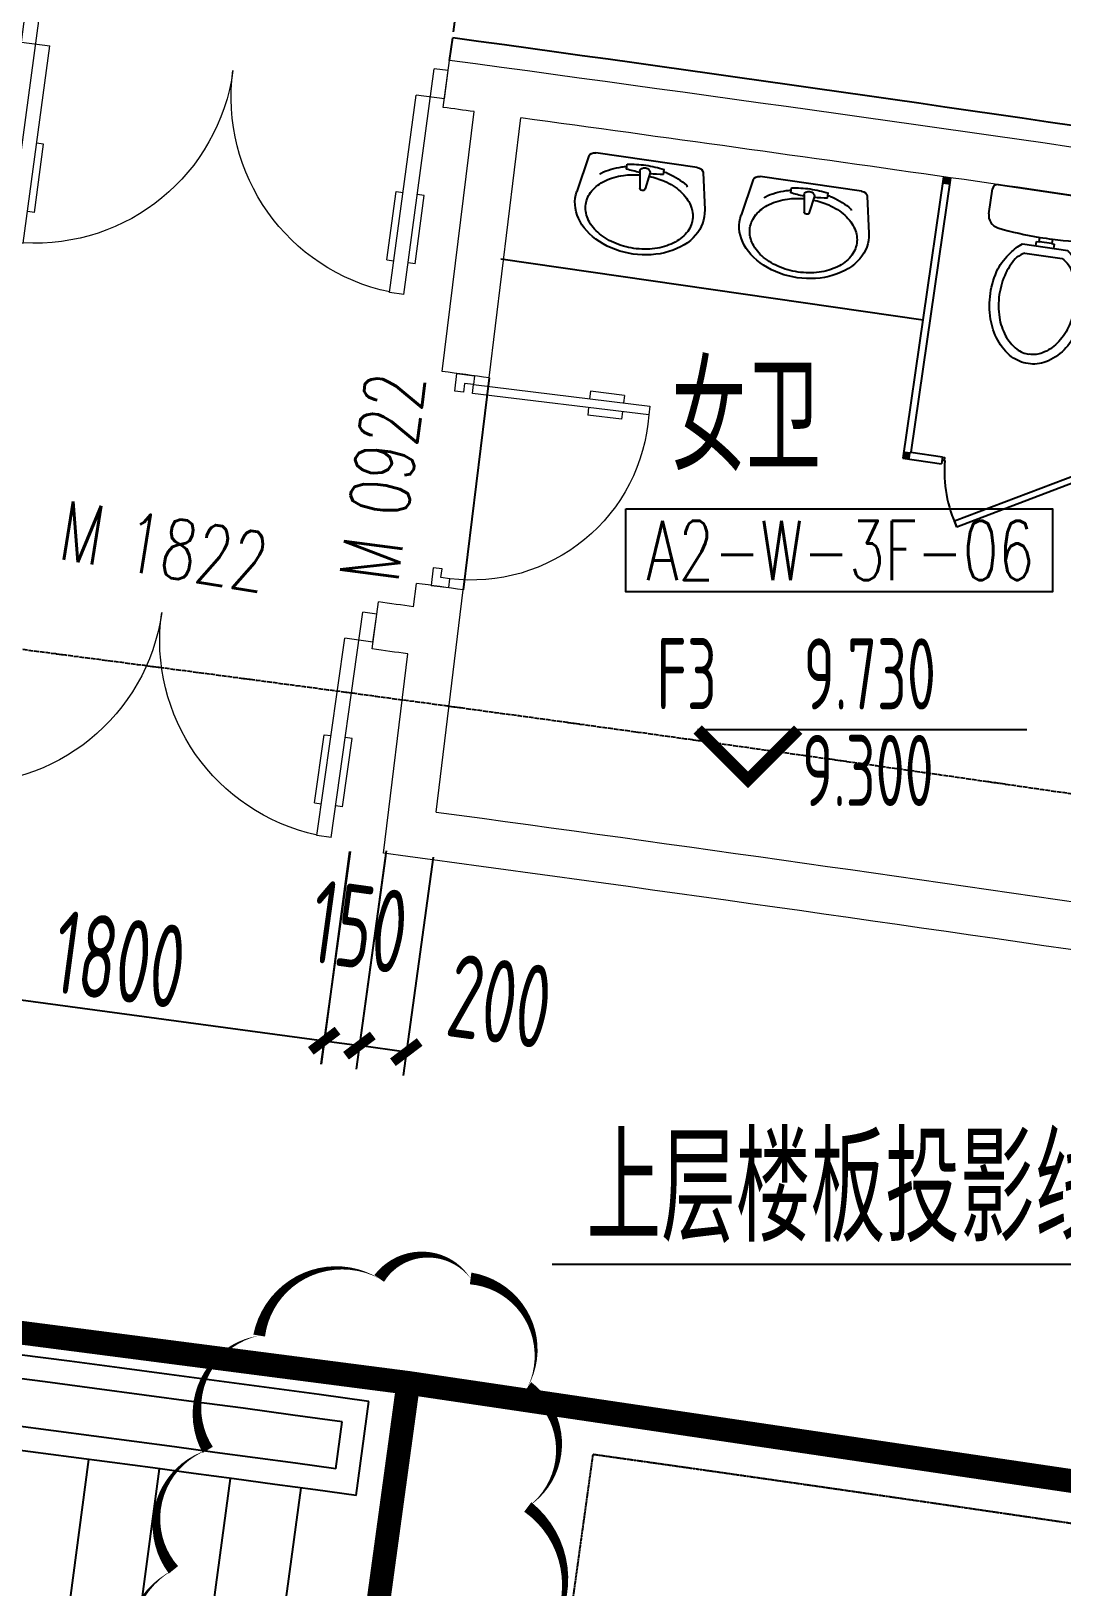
# Model space of a CAD drawing. Header units: millimetres. Extents: x 11515858 to 24947533, y -12764720 to -6305528.
# Drawn here: x 11817534 to 11821883, y -6399840 to -6393279 of the extents above; entities that cross this region are included whole.
import ezdxf
from ezdxf.enums import TextEntityAlignment as Align

# ---------------------------------------------------------------- set-up
doc = ezdxf.new("R2010")
doc.units = ezdxf.units.MM
doc.header["$LTSCALE"] = 10
for name, pattern in [('A2-RG-AXIS$0$CENTER', [2, 1.25, -0.25, 0.25, -0.25]), ('A2-RG-AXIS$0$DOTE', [2.42, 2, -0.2, 0.02, -0.2]), ('A2-RI-F3$0$DASHDOT2', [0.5, 0.25, -0.125, 0, -0.125]), ('A2-RI-F3$0$DASHED2', [0.375, 0.25, -0.125]), ('A2-RI-F3$0$HIDDEN', [0.375, 0.25, -0.125]), ('A2-RI-F3$0$HIDDEN2', [0.1875, 0.125, -0.0625]), ('A2-RV-F3$0$HIDDEN2', [0.1875, 0.125, -0.0625])]:
    doc.linetypes.add(name, pattern=pattern)
for name, color, linetype in [('A2-RB-F3$0$$34$A-DIMS-100', 1, 'Continuous'), ('A2-RD-F3$0$A-1-1-X-toilel$0$A-FIXT', 55, 'Continuous'), ('A2-RG-AXIS$0$A-GRID', 1, 'A2-RG-AXIS$0$CENTER'), ('A2-RI-F3$0$$1$A-SYMB-NUMB-T', 4, 'Continuous'), ('A2-RI-F3$0$$2$A-SYMB', 4, 'Continuous'), ('A2-RI-F3$0$A-DOOR-ROLL', 2, 'A2-RI-F3$0$DASHED2'), ('A2-RI-F3$0$A-ROOF-EDGE', 2, 'Continuous'), ('A2-RI-F3$0$A-STRS-HRAL', 80, 'Continuous'), ('A2-RI-F3$0$A-SYMB', 4, 'Continuous'), ('A2-RI-F3$0$A-SYMB-AREA', 4, 'Continuous'), ('A2-RI-F3$0$A-SYMB-DOOR', 4, 'Continuous'), ('A2-RI-F3$0$A-SYMB-NAME', 4, 'Continuous'), ('A2-RI-F3$0$an-door', 2, 'Continuous'), ('A2-RI-F3$0$an-flor-abov', 2, 'A2-RI-F3$0$HIDDEN2'), ('A2-RI-F3$0$WINDOW_TEXT', 7, 'Continuous'), ('A2-RI-F3$0$防火卷帘门', 20, 'Continuous'), ('A2-RV-F3$0$A-STRS-HRAL', 80, 'Continuous'), ('A2-RV-F3$0$an-flor-abov', 2, 'A2-RV-F3$0$HIDDEN2')]:
    doc.layers.add(name, color=color, linetype=linetype)
for name, color, linetype, lineweight in [('A2-RI-F3$0$$1$A-WALL', 7, 'Continuous', 5), ('A2-RI-F3$0$A-DOOR', 32, 'Continuous', 5), ('A2-RI-F3$0$A-WALL', 7, 'Continuous', 5)]:
    doc.layers.add(name, color=color, linetype=linetype, lineweight=lineweight)
doc.styles.add('A2-RB-F3$0$$0$XD2008', font='hzs.shx', dxfattribs={"width": 0.7, "bigfont": 'hztxt.shx'})
doc.styles.add('A2-RI-F3$0$$0$XD2008', font='hzs.shx', dxfattribs={"width": 0.7, "bigfont": 'hztxt.shx'})
doc.styles.add('A2-RI-F3$0$$1$ECADI-TXT', font='simplex.shx', dxfattribs={"bigfont": 'hztxt.shx'})
doc.styles.add('A2-RI-F3$0$ECADI', font='hzs.shx', dxfattribs={"width": 0.7, "bigfont": 'hztxt.shx'})
doc.styles.add('A2-RI-F3$0$ECADI-TXT', font='simplex.shx', dxfattribs={"bigfont": 'hztxt.shx'})
doc.styles.add('A2-RI-F3$0$SIMPLEX', font='simplex.shx', dxfattribs={"width": 0.7})
doc.dimstyles.new('A2-RB-F3$0$$0$XD100$0', dxfattribs={"dimscale": 100, "dimtxt": 3.5, "dimasz": 1, "dimexe": 1, "dimexo": 2, "dimgap": 0.5, "dimtad": 1, "dimdec": 0, "dimdsep": 46, "dimtxsty": 'A2-RB-F3$0$$0$XD2008', "dimblk1": 'A2-RB-F3$0$$20$_ArchTick', "dimblk2": 'A2-RB-F3$0$$20$_ArchTick', "dimsah": 1, "dimcen": 2.5, "dimclrt": 4, "dimaunit": 1, "dimadec": 0, "dimazin": 0, "dimtfac": 1, "dimtdec": 0, "dimtix": 1, "dimtmove": 2, "dimatfit": 3, "dimfxl": 0, "dimtolj": 1, "dimtzin": 0, "dimarcsym": 0})

# ---------------------------------------------------------------- blocks, each defined once
blk = doc.blocks.new('A2-RG-AXIS')
at = {"layer": 'A2-RG-AXIS$0$A-GRID', "linetype": 'A2-RG-AXIS$0$DOTE'}
for radius in [308700, 304100, 300800]:
    blk.add_arc((11778730.7, -6694178.7), radius, 75.589285, 95.407644, dxfattribs=at)
blk = doc.blocks.new('A2-RV-F3')
at = {"layer": 'A2-RV-F3$0$A-STRS-HRAL'}
for radius, start, end in [(297553.8, 82.257115, 84.372775), (297453.8, 82.237853, 84.372781)]:
    blk.add_arc((11778730.6, -6694182.5), radius, start, end, dxfattribs=at)
at = {"layer": 'A2-RV-F3$0$an-flor-abov', "linetype": 'Continuous'}
for points in [[(11817540.5, -6401087), (11817777.4, -6399302.7)], [(11817837.4, -6401126.5), (11818076.1, -6399342.4)], [(11818134.3, -6401166.3), (11818374.8, -6399382.4)], [(11818431.2, -6401206.4), (11818673.5, -6399422.7)]]:
    blk.add_lwpolyline(points, dxfattribs=at)
blk = doc.blocks.new('A2-RB-F3$0$$20$_ArchTick')
at = {"color": 0, "linetype": 'ByBlock', "const_width": 0.4}
blk.add_lwpolyline([(-0.5, -0.5), (0.5, 0.5)], dxfattribs=at)
blk = doc.blocks.new('*D1064')
at = {"layer": 'A2-RB-F3$0$$34$A-DIMS-100', "color": 0, "lineweight": -2, "transparency": 16777216}
for p, q in [((11817093.3, -6396498.3), (11816972.7, -6397396.2)), ((11818877.6, -6396737.9), (11818757, -6397635.7)), ((11816986, -6397297.1), (11818770.3, -6397536.6))]:
    blk.add_line(p, q, dxfattribs=at)
at = {"layer": 'Defpoints', "color": 0, "transparency": 16777216}
for p in [(11817119.9, -6396300.1), (11818904.2, -6396539.7), (11818770.3, -6397536.6)]:
    blk.add_point(p, dxfattribs=at)
at = {"layer": 'A2-RB-F3$0$$34$A-DIMS-100', "color": 0, "lineweight": -2, "transparency": 16777216, "xscale": 100, "yscale": 100, "zscale": 100}
for p, rotation in [((11816986, -6397297.1), 172.3526814590533), ((11818770.3, -6397536.6), 352.3526814590534)]:
    blk.add_blockref('A2-RB-F3$0$$20$_ArchTick', p, dxfattribs=dict(at, rotation=rotation))
at = {"layer": 'A2-RB-F3$0$$34$A-DIMS-100', "color": 4, "transparency": 16777216, "insert": (11817908.1, -6397193.8), "char_height": 350, "attachment_point": 5, "rotation": 352.35268, "style": 'A2-RB-F3$0$$0$XD2008'}
blk.add_mtext('\\A1;1800', dxfattribs=at)
blk = doc.blocks.new('*D1068')
at = {"layer": 'A2-RB-F3$0$$34$A-DIMS-100', "color": 0, "lineweight": -2, "transparency": 16777216}
for p, q in [((11818880.4, -6396738.4), (11818756.7, -6397635.8)), ((11819029.3, -6396758.9), (11818905.5, -6397656.3)), ((11818770.3, -6397536.7), (11818919.2, -6397557.3))]:
    blk.add_line(p, q, dxfattribs=at)
at = {"layer": 'Defpoints', "color": 0, "transparency": 16777216}
for p in [(11818907.7, -6396540.2), (11819056.6, -6396560.8), (11818919.2, -6397557.3)]:
    blk.add_point(p, dxfattribs=at)
at = {"layer": 'A2-RB-F3$0$$34$A-DIMS-100', "color": 0, "lineweight": -2, "transparency": 16777216, "xscale": 100, "yscale": 100, "zscale": 100}
for p, rotation in [((11818770.3, -6397536.7), 172.1482252732239), ((11818919.2, -6397557.3), 352.1482252732239)]:
    blk.add_blockref('A2-RB-F3$0$$20$_ArchTick', p, dxfattribs=dict(at, rotation=rotation))
at = {"layer": 'A2-RB-F3$0$$34$A-DIMS-100', "color": 4, "transparency": 16777216, "insert": (11818919, -6397056.2), "char_height": 350, "attachment_point": 5, "rotation": 352.14823, "style": 'A2-RB-F3$0$$0$XD2008'}
blk.add_mtext('\\A1;150', dxfattribs=at)
blk = doc.blocks.new('*D1069')
at = {"layer": 'A2-RB-F3$0$$34$A-DIMS-100', "color": 0, "lineweight": -2, "transparency": 16777216}
for p, q in [((11819032.5, -6396735.1), (11818904.8, -6397656.2)), ((11819230.6, -6396762.5), (11819102.9, -6397683.7)), ((11819116.7, -6397584.6), (11818918.5, -6397557.2))]:
    blk.add_line(p, q, dxfattribs=at)
at = {"layer": 'Defpoints', "color": 0, "transparency": 16777216}
for p in [(11819059.9, -6396536.9), (11819258, -6396564.4), (11818918.5, -6397557.2)]:
    blk.add_point(p, dxfattribs=at)
at = {"layer": 'A2-RB-F3$0$$34$A-DIMS-100', "color": 0, "lineweight": -2, "transparency": 16777216, "xscale": 100, "yscale": 100, "zscale": 100}
for p, rotation in [((11818918.5, -6397557.2), 172.1111857606612), ((11819116.7, -6397584.6), 352.1111857606612)]:
    blk.add_blockref('A2-RB-F3$0$$20$_ArchTick', p, dxfattribs=dict(at, rotation=rotation))
at = {"layer": 'A2-RB-F3$0$$34$A-DIMS-100', "color": 4, "transparency": 16777216, "insert": (11819511.3, -6397370.4), "char_height": 350, "attachment_point": 5, "rotation": 352.11119, "style": 'A2-RB-F3$0$$0$XD2008'}
blk.add_mtext('\\A1;200', dxfattribs=at)
blk = doc.blocks.new('*D1075')
at = {"layer": 'A2-RB-F3$0$$34$A-DIMS-100', "color": 0, "lineweight": -2, "transparency": 16777216}
for p, q in [((11817531.5, -6393042.4), (11817634.1, -6392278)), ((11817620.8, -6392377.1), (11819404.8, -6392616.6)), ((11819315.5, -6393281.9), (11819418.1, -6392517.5))]:
    blk.add_line(p, q, dxfattribs=at)
at = {"layer": 'Defpoints', "color": 0, "transparency": 16777216}
for p in [(11819404.8, -6392616.6), (11817504.9, -6393240.6), (11819288.9, -6393480.1)]:
    blk.add_point(p, dxfattribs=at)
at = {"layer": 'A2-RB-F3$0$$34$A-DIMS-100', "color": 0, "lineweight": -2, "transparency": 16777216, "xscale": 100, "yscale": 100, "zscale": 100}
for p, rotation in [((11817620.8, -6392377.1), 172.353040522138), ((11819404.8, -6392616.6), 352.353040522138)]:
    blk.add_blockref('A2-RB-F3$0$$20$_ArchTick', p, dxfattribs=dict(at, rotation=rotation))
at = {"layer": 'A2-RB-F3$0$$34$A-DIMS-100', "color": 4, "transparency": 16777216, "insert": (11818542.8, -6392273.9), "char_height": 350, "attachment_point": 5, "rotation": 352.35304, "style": 'A2-RB-F3$0$$0$XD2008'}
blk.add_mtext('\\A1;1800', dxfattribs=at)
blk = doc.blocks.new('A2-RD-F3$0$A-1-1-X-toilel$0$A-1-10-01~10(B1~wd)$0$A$C39426295')
at = {"layer": 'A2-RD-F3$0$A-1-1-X-toilel$0$A-FIXT'}
for p, q in [((488.5, 400, 4500), (56.5, 400, 4500)), ((29.2, 382.7, 4500), (0, 227, 4500)), ((193.7, 350.8, 4500), (193.7, 371.4, 4500)), ((250.5, 351.1, 4500), (261.5, 278.8, 4500)), ((294.5, 351.1, 4500), (283.5, 278.8, 4500)), ((351.2, 350.8, 4500), (351.2, 371.4, 4500)), ((515.7, 382.7, 4500), (544.9, 227, 4500))]:
    blk.add_line(p, q, dxfattribs=at)
at = {"layer": 'A2-RD-F3$0$A-1-1-X-toilel$0$A-FIXT', "extrusion": (0, 0, -1)}
for centre, major_axis, start_param, end_param in [((56.5, 380, 4500), (27.5, 0), 3.277215, 4.712389), ((488.5, 380, 4500), (27.5, 0), 4.712389, 6.147563), ((267, 182.2, 4500), (257.5, 0), 3.959185, 4.341951), ((272.5, 171.9, 4500), (272.7, 0), 4.341951, 4.419347), ((272.5, 158.2, 4500), (242.4, 0), 4.341951, 4.629594), ((272.5, 125.2, 4500), (347.6, 0), 4.483782, 4.712389), ((272.5, 597, 4500), (347.6, 0), 1.631074, 1.799403), ((272.5, 351.1, 4500), (22, 0), 3.141593, 6.283185), ((272.5, 125.2, 4500), (347.6, 0), -1.570796, -1.342189), ((272.5, 158.2, 4500), (242.4, 0), -1.488001, -1.200359), ((272.5, 597, 4500), (347.6, 0), 1.342189, 1.510519), ((272.5, 171.9, 4500), (272.7, 0), -1.277754, -1.200359), ((278, 182.2, 4500), (257.5, 0), -1.200359, -0.817592), ((258.5, 175, 4500), (214.8, 0), 3.55759, 3.959185), ((414.3, 151.7, 4500), (396.8, 0), 3.737677, 3.75941), ((267, 168.5, 4500), (227.2, 0), 3.959185, 4.341951), ((272.5, 278.8, 4500), (11, 0), -0.000069, 3.141524), ((278, 168.5, 4500), (227.2, 0), -1.200359, -0.817592), ((286.5, 175, 4500), (214.8, 0), -0.817592, -0.415998), ((130.6, 151.7, 4500), (396.8, 0), -0.617817, -0.596084), ((272.5, 200, 4500), (275, 0), -0.135622, 3.277215), ((245.3, 179.3, 4500), (200.4, 0), 3.141593, 3.55759), ((299.7, 179.3, 4500), (200.4, 0), -0.415998, 0), ((245.3, 179.3, 4500), (200.4, 0), 2.725595, 3.141593), ((299.7, 179.3, 4500), (200.4, 0), 0, 0.415998), ((258.5, 183.5, 4500), (214.8, 0), 2.324001, 2.725595), ((267, 190.1, 4500), (227.2, 0), 1.941234, 2.324001), ((278, 190.1, 4500), (227.2, 0), 0.817592, 1.200359), ((286.5, 183.5, 4500), (214.8, 0), 0.415998, 0.817592), ((272.5, 200.4, 4500), (242.4, 0), 1.570796, 1.941234), ((272.5, 200.4, 4500), (242.4, 0), 1.200359, 1.570796)]:
    blk.add_ellipse(centre, major_axis=major_axis, ratio=0.727273, start_param=start_param, end_param=end_param, dxfattribs=at)
blk = doc.blocks.new('A2-RD-F3$0$A-1-1-X-toilel$0$A-1-10-01~10(B1~wd)$0$A1088D2A')
at = {"layer": 'A2-RD-F3$0$A-1-1-X-toilel$0$A-FIXT'}
for p, q in [((-0.43, 0), (0.43, 0)), ((-0.47, -0.235), (-0.47, -0.04)), ((0.47, -0.04), (0.47, -0.235)), ((-0.05, -0.396), (-0.05, -0.361)), ((0.05, -0.361), (0.05, -0.396)), ((-0.176, -0.431), (0.181, -0.431)), ((-0.07, -0.396), (-0.05, -0.396)), ((-0.07, -0.431), (-0.07, -0.396)), ((0.05, -0.396), (-0.05, -0.396)), ((0.05, -0.396), (0.07, -0.396)), ((0.07, -0.396), (0.07, -0.431)), ((-0.148, -0.5), (0.148, -0.5))]:
    blk.add_line(p, q, dxfattribs=at)
for points in [[(0.002, -1.35, -0.128381), (-0.133, -1.315, -0.106268), (-0.259, -1.203, -0.085065), (-0.338, -1.047, -0.074422), (-0.368, -0.849, -0.074422), (-0.338, -0.652, -0.093985), (-0.259, -0.514, -0.073872), (-0.176, -0.431, -0.130921)], [(0.181, -0.431, -0.073872), (0.264, -0.514, -0.093985), (0.343, -0.652, -0.074422), (0.372, -0.849, -0.074422), (0.343, -1.047, -0.085065), (0.264, -1.203, -0.106268), (0.138, -1.315, -0.128381), (0.002, -1.35, -0.130921)], [(-0.148, -0.5, 0.073654), (-0.204, -0.54, 0.085065), (-0.272, -0.674, 0.074422), (-0.298, -0.849, 0.074422), (-0.272, -1.025, 0.085065), (-0.204, -1.159, 0.106268), (-0.101, -1.25, 0.128381), (-0.002, -1.276, 0.131396)], [(0.148, -0.5, -0.073654), (0.204, -0.54, -0.085065), (0.272, -0.674, -0.074422), (0.298, -0.849, -0.074422), (0.272, -1.025, -0.085065), (0.204, -1.159, -0.106268), (0.101, -1.25, -0.128381), (0.002, -1.276, -0.131396)]]:
    blk.add_lwpolyline(points, format="xyb", dxfattribs=at)
for centre, radius, start, end in [((-0.43, -0.04), 0.04, 90, 180), ((0.43, -0.04), 0.04, 0, 90), ((-0.37, -0.235), 0.1, 180, 262.0681), ((0.37, -0.235), 0.1, 277.9319, 0), ((0, 2.42), 2.781, 262.0681, 268.9699), ((0, 2.42), 2.781, 268.9699, 271.0301), ((0, 2.42), 2.781, 271.0301, 277.9319)]:
    blk.add_arc(centre, radius, start, end, dxfattribs=at)
blk = doc.blocks.new('A2-RD-F3$0$A-1-1-X-toilel$0$A-1-10-01~10(B1~wd)$0$A1088D2B')
at = {"layer": 'A2-RD-F3$0$A-1-1-X-toilel$0$A-FIXT'}
for p, q in [((-465, 0), (-465, -1200)), ((-435, 0), (-435, -1170)), ((435, 0), (435, -1170)), ((465, 0), (465, -1200)), ((-435, -1170), (-300, -1170)), ((-300, -1170), (-300, -1200)), ((275.9, -1161.4), (-210.9, -1431.4)), ((289.1, -1184.1), (275.9, -1161.4)), ((300, -1170), (435, -1170)), ((300, -1170), (300, -1200)), ((-465, -1200), (-300, -1200)), ((289.1, -1184.1), (-197.8, -1454.1)), ((300, -1200), (465, -1200)), ((-197.8, -1454.1), (-210.9, -1431.4))]:
    blk.add_line(p, q, dxfattribs=at)
for points in [[(-299.8, -1184.1), (-289.1, -1184.1), (-289.1, -1172.6), (-299.8, -1172.6)], [(300, -1172.6), (288, -1172.6), (288, -1184.1), (300, -1184.1)]]:
    blk.add_lwpolyline(points, dxfattribs=at)
blk.add_arc((270.5, -1147.3), 559.9, 183.77186, 213.23098, dxfattribs=at)
for points in [[(-465, -30), (-435, -30), (-465, 0), (-435, 0)], [(435, -30), (465, -30), (435, 0), (465, 0)], [(-465, -1200), (-435, -1200), (-465, -1170), (-435, -1170)], [(435, -1200), (465, -1200), (435, -1170), (465, -1170)]]:
    blk.add_trace(points, dxfattribs=at)
at = {"layer": 'A2-RD-F3$0$A-1-1-X-toilel$0$A-FIXT', "xscale": 540, "yscale": 540, "zscale": 540}
blk.add_blockref('A2-RD-F3$0$A-1-1-X-toilel$0$A-1-10-01~10(B1~wd)$0$A1088D2A', (0, 0), dxfattribs=at)
blk = doc.blocks.new('A2-RD-F3')
at = {"layer": 'A2-RD-F3$0$A-1-1-X-toilel$0$A-FIXT'}
blk.add_line((11819515, -6394238.8), (11821297.8, -6394496), dxfattribs=at)
for name, p, rotation in [('A2-RD-F3$0$A-1-1-X-toilel$0$A-1-10-01~10(B1~wd)$0$A$C39426295', (11819803.8, -6394179.8, -4500), 351.7938073692732), ('A2-RD-F3$0$A-1-1-X-toilel$0$A-1-10-01~10(B1~wd)$0$A$C39426295', (11820496.6, -6394279.7, -4500), 351.7938073692732), ('A2-RD-F3$0$A-1-1-X-toilel$0$A-1-10-01~10(B1~wd)$0$A1088D2B', (11821843.7, -6393959.6), 351.7429025315783)]:
    blk.add_blockref(name, p, dxfattribs=dict(at, rotation=rotation))
blk = doc.blocks.new('A2-RI-F3$0$$DorLib2D$00000011')
for p, q in [((-0.4667, 0.4709), (-0.4667, -0.0625)), ((-0.4667, 0.4709), (-0.4333, 0.4709)), ((-0.4333, 0.4709), (-0.4333, 0.0042)), ((0.4333, 0.4709), (0.4333, 0.0042)), ((0.4667, 0.4709), (0.4333, 0.4709)), ((0.4667, 0.4709), (0.4667, -0.0625)), ((-0.4833, 0.3962), (-0.4667, 0.3962)), ((-0.4167, 0.3962), (-0.4333, 0.3962)), ((0.4167, 0.3962), (0.4333, 0.3962)), ((0.4833, 0.3962), (0.4667, 0.3962)), ((-0.4833, 0.2346), (-0.4667, 0.2346)), ((-0.4167, 0.2346), (-0.4333, 0.2346)), ((0.4167, 0.2346), (0.4333, 0.2346)), ((0.4833, 0.2346), (0.4667, 0.2346)), ((-0.5, 0.0042), (-0.4333, 0.0042)), ((-0.5, 0.0042), (-0.5, -0.0625)), ((0.5, 0.0042), (0.4333, 0.0042)), ((0.5, 0.0042), (0.5, -0.0625)), ((-0.5, -0.0625), (-0.4667, -0.0625)), ((0.5, -0.0625), (0.4667, -0.0625))]:
    blk.add_line(p, q)
at = {"lineweight": 13}
for p, q in [((-0.4833, 0.3962), (-0.4833, 0.2346)), ((-0.4167, 0.3962), (-0.4167, 0.2346)), ((0.4167, 0.3962), (0.4167, 0.2346)), ((0.4833, 0.3962), (0.4833, 0.2346))]:
    blk.add_line(p, q, dxfattribs=at)
for centre, start, end in [((-0.4667, 0.0042), 0, 85.904), ((0.4667, 0.0042), 94.096, 180)]:
    blk.add_arc(centre, 0.4667, start, end, dxfattribs=at)
blk = doc.blocks.new('A2-RI-F3$0$door-doublewing')
at = {"layer": 'A2-RI-F3$0$A-DOOR', "color": 4, "xscale": -0.9999999999999998, "rotation": 180}
blk.add_blockref('A2-RI-F3$0$$DorLib2D$00000011', (0, -0.0291), dxfattribs=at)
at = {"layer": 'A2-RI-F3$0$WINDOW_TEXT', "style": 'A2-RI-F3$0$SIMPLEX', "flags": 9}
blk.add_attdef('A', text='', height=1, dxfattribs=at).set_placement((0, 1.5), align=Align.MIDDLE)
blk = doc.blocks.new('A2-RI-F3$0$5erhfh')
at = {"layer": 'A2-RI-F3$0$A-SYMB-AREA', "style": 'A2-RI-F3$0$ECADI', "width": 0.7}
blk.add_attdef('340M2', text='', height=2.5, dxfattribs=at).set_placement((0, 1.25), align=Align.MIDDLE_LEFT)
at = {"layer": 'A2-RI-F3$0$A-SYMB-NAME', "style": 'A2-RI-F3$0$ECADI', "width": 0.7}
blk.add_attdef('CHINESENAME', (-12.292, 3.087), '', height=4.5, dxfattribs=at)
blk = doc.blocks.new('A2-RI-F3$0$$2$ECADI-TAG-HGHT（国标）')
at = {"color": 1}
blk.add_line((-2.121, 2.121), (11.768, 2.121), dxfattribs=at)
at = {"color": 1, "const_width": 0.5}
blk.add_lwpolyline([(-2.121, 2.121), (0, 0), (2.121, 2.121)], dxfattribs=at)
at = {"style": 'A2-RI-F3$0$$0$XD2008', "width": 0.7}
blk.add_attdef('FL', text='', height=3, dxfattribs=at).set_placement((-2.689, 2.967), align=Align.RIGHT)
for tag, p in [('F.F.L.', (2.284, 2.967)), ('T.O.S.', (2.284, -1.104))]:
    blk.add_attdef(tag, p, '', height=3, dxfattribs=at)
blk = doc.blocks.new('A2-RI-F3$0$ECADI-TAG-DOOR')
blk = doc.blocks.new('A2-RI-F3$0$door-1000')
for p, q in [((0.6493, 0.6471), (0.7083, 0.7059)), ((0.7083, 0.7059), (0.7083, 0.7059)), ((0.7083, 0.7059), (0.7672, 0.6469)), ((0.6787, 0.6175), (0.6493, 0.6471)), ((0.7082, 0.647), (0.6787, 0.6175)), ((0.7376, 0.6174), (0.7082, 0.647)), ((0.7672, 0.6469), (0.7376, 0.6174)), ((0.059, 0.0588), (0, 0)), ((0, 0), (0.0588, -0.059)), ((0, 0), (0, 0)), ((0.0589, -0.0001), (0.0884, 0.0293)), ((0.0884, 0.0293), (0.059, 0.0588)), ((0.0588, -0.059), (0.0883, -0.0296)), ((0.0883, -0.0296), (0.0589, -0.0001)), ((0.1179, -0.0002), (0.0883, -0.0296)), ((0.0883, -0.0296), (0.6766, -0.6199)), ((0.7061, -0.5905), (0.1179, -0.0002)), ((0.5051, -0.3888), (0.5301, -0.3639)), ((0.4506, -0.4431), (0.4756, -0.4182)), ((0.6183, -0.5024), (0.6432, -0.4775)), ((0.5638, -0.5566), (0.5888, -0.5318)), ((0.6766, -0.6199), (0.7061, -0.5905))]:
    blk.add_line(p, q)
at = {"lineweight": 13}
for p, q in [((0.6432, -0.4775), (0.5301, -0.3639)), ((0.5638, -0.5566), (0.4506, -0.4431))]:
    blk.add_line(p, q, dxfattribs=at)
blk.add_arc((0.1481, 0.0285), 0.8333, 312.03498, 44.97267, dxfattribs=at)
blk = doc.blocks.new('A2-RI-F3$0$TERTDRG')
at = {"layer": 'A2-RI-F3$0$$1$A-SYMB-NUMB-T', "color": 1}
blk.add_lwpolyline([(0, 0), (1800, 0), (1800, -350), (0, -350)], close=True, dxfattribs=at)
at = {"layer": 'A2-RI-F3$0$$1$A-SYMB-NUMB-T', "style": 'A2-RI-F3$0$$1$ECADI-TXT', "width": 0.7}
blk.add_attdef('CODE', text='', height=250, dxfattribs=at).set_placement((904.9, -175), align=Align.MIDDLE_CENTER)
blk = doc.blocks.new('A2-RI-F3')
at = {"layer": 'A2-RI-F3$0$$1$A-WALL'}
for radius, start, end in [(303500, 80.985947, 82.318278), (303300, 82.293575, 82.318368), (303300, 81.56438, 82.255791)]:
    blk.add_arc((11778730.7, -6694178.7), radius, start, end, dxfattribs=at)
at = {"layer": 'A2-RI-F3$0$A-DOOR-ROLL', "linetype": 'A2-RI-F3$0$DASHDOT2', "const_width": 100}
blk.add_lwpolyline([(11837257.3, -6407185.6), (11838263, -6402236.7, 0.016293), (11819125.2, -6398979.6)], format="xyb", dxfattribs=at)
at = {"layer": 'A2-RI-F3$0$A-ROOF-EDGE'}
blk.add_line((11819466.6, -6394741.2), (11819357.3, -6395635.1), dxfattribs=at)
at = {"layer": 'A2-RI-F3$0$A-STRS-HRAL'}
for radius, start, end in [(297853.8, 82.237879, 87.466456), (297753.8, 82.257115, 87.447045)]:
    blk.add_arc((11778730.6, -6694182.5), radius, start, end, dxfattribs=at)
at = {"layer": 'A2-RI-F3$0$A-SYMB'}
blk.add_lwpolyline([(11819731.9, -6398478.4), (11822482.3, -6398478.4), (11822973.4, -6399729.8)], dxfattribs=at)
at = {"layer": 'A2-RI-F3$0$A-WALL'}
for p, q in [((11819272.4, -6393600.5), (11819299.6, -6393402.4)), ((11819268.5, -6394713.9), (11819402.4, -6393618.1)), ((11819466.6, -6394741.2), (11819600.6, -6393645)), ((11819147.1, -6395706.6), (11819159.2, -6395607.7)), ((11819242.6, -6396573.4), (11819357.3, -6395635.1)), ((11818972.6, -6395884.5), (11818999.8, -6395686.3)), ((11819020.2, -6396745.1), (11819122.8, -6395905.1))]:
    blk.add_line(p, q, dxfattribs=at)
for centre, radius, start, end in [((11778081.5, -6693639.8), 301750, 82.117023, 82.155003), ((11778093.6, -6693540.9), 300750, 82.113986, 82.152092), ((11778093.7, -6693540.5), 300650, 82.1518, 82.180136), ((11778093.7, -6693540.5), 300450, 82.151215, 82.180136), ((11778730.7, -6694178.6), 300349.9, 81.051076, 82.248184), ((11778730.7, -6694178.6), 300149.9, 81.012675, 82.285844)]:
    blk.add_arc(centre, radius, start, end, dxfattribs=at)
at = {"layer": 'A2-RI-F3$0$an-door'}
blk.add_line((11819299.6, -6393402.4), (11819312.7, -6393306.8), dxfattribs=at)
blk.add_arc((11778093.7, -6693540.5), 303050, 80.848048, 82.182742, dxfattribs=at)
at = {"layer": 'A2-RI-F3$0$an-flor-abov', "ltscale": 2}
blk.add_lwpolyline([(11819215.8, -6404241.6), (11819904.9, -6399282, -0.005984), (11826949.5, -6400358.9, -0.006881)], format="xyb", dxfattribs=at)
at = {"layer": 'A2-RI-F3$0$防火卷帘门', "linetype": 'A2-RI-F3$0$HIDDEN', "ltscale": 3, "const_width": 100}
blk.add_lwpolyline([(11818474.3, -6403735.8), (11819125.2, -6398979.6, 0.010767), (11806378.1, -6397514.2), (11806586.8, -6395274.2)], format="xyb", dxfattribs=at)
at = {"layer": 'Defpoints', "color": 3}
for p, q in [((11818905, -6399454.2), (11818958.9, -6399057.9)), ((11818819.4, -6399341.6), (11818846.4, -6399143.5))]:
    blk.add_line(p, q, dxfattribs=at)
for points in [[(11819002.3, -6398539.2, 0, 50, 0.520567), (11818496, -6398780.2, 0, 50, 0.520567), (11818496, -6398780.2, 0, 50, 0.520567), (11818279, -6399262.1, 0, 50, 0.520567), (11818279, -6399262.1, 0, 50, 0.520567), (11818134.4, -6399768.1, 0, 50, 0.520567), (11818134.4, -6399768.1, 0, 50, 0.520567), (11818062, -6400346.4, 0, 50, 0.520567)], [(11819605.1, -6400153.6, 0, 50, 0.520567), (11819629.2, -6399503, 0, 50, 0.520567), (11819629.2, -6399503, 0, 50, 0.520567), (11819629.2, -6398997, 0, 50, 0.520567), (11819629.2, -6398997, 0, 50, 0.520567), (11819388.1, -6398539.2, 0, 50, 0.520567), (11819388.1, -6398539.2, 0, 50, 0.520567), (11819002.3, -6398539.2, 0, 0, 0)]]:
    blk.add_lwpolyline(points, format="xyseb", dxfattribs=at)
at = {"linetype": 'A2-RI-F3$0$HIDDEN', "ltscale": 3}
blk.add_blockref('A2-RG-AXIS', (0, 0), dxfattribs=at)
ref = blk.add_blockref('A2-RI-F3$0$5erhfh', (11821739.3, -6396249.5), dxfattribs=dict(xscale=100, yscale=100, zscale=100))
ref.add_attrib('CHINESENAME', '女卫', (11820235.7, -6395134.8), dxfattribs={"layer": 'A2-RI-F3$0$A-SYMB-NAME', "height": 450, "style": 'A2-RI-F3$0$ECADI', "width": 0.7})
ref = blk.add_blockref('A2-RI-F3$0$5erhfh', (11821106.3, -6398693.9), dxfattribs=dict(xscale=100, yscale=100, zscale=100))
ref.add_attrib('CHINESENAME', '上层楼板投影线', (11819877.1, -6398385.1), dxfattribs={"layer": 'A2-RI-F3$0$A-SYMB-NAME', "height": 450, "style": 'A2-RI-F3$0$ECADI', "width": 0.7})
at = {"layer": 'A2-RI-F3$0$$2$A-SYMB'}
ref = blk.add_blockref('A2-RI-F3$0$$2$ECADI-TAG-HGHT（国标）', (11820558, -6396436.5), dxfattribs=dict(at, xscale=100, yscale=100, zscale=100))
ref.add_attrib('F.F.L.', '9.730', (11820792.9, -6396139.7), dxfattribs={"layer": '0', "height": 300, "style": 'A2-RI-F3$0$$0$XD2008', "width": 0.7})
ref.add_attrib('T.O.S.', '9.300', (11820786.3, -6396546.9), dxfattribs={"layer": '0', "height": 300, "style": 'A2-RI-F3$0$$0$XD2008', "width": 0.7})
ref.add_attrib('FL', 'F3', dxfattribs={"layer": '0', "height": 300, "style": 'A2-RI-F3$0$$0$XD2008', "width": 0.7}).set_placement((11820426.7, -6396139), align=Align.RIGHT)
at = {"layer": 'A2-RI-F3$0$A-DOOR'}
for name, p, xscale, yscale, zscale, rotation in [('A2-RI-F3$0$door-doublewing', (11818393.2, -6393385.1), 1799.999999998281, 1799.999999998281, 1799.999999998281, 352.3530405221595), ('A2-RI-F3$0$door-1000', (11819330.3, -6394723), -900.0000000002256, 900.0000000002257, 900.0000000002257, 127.9313439123238), ('A2-RI-F3$0$door-doublewing', (11818093.1, -6395671.3), 1799.999999998224, 1799.999999998224, 1799.999999998224, 351.9850040926319)]:
    blk.add_blockref(name, p, dxfattribs=dict(at, xscale=xscale, yscale=yscale, zscale=zscale, rotation=rotation))
at = {"layer": 'A2-RI-F3$0$A-SYMB'}
blk.add_blockref('A2-RI-F3$0$TERTDRG', (11820042.6, -6395294), dxfattribs=at).add_auto_attribs({'CODE': 'A2-W-3F-06'})
at = {"layer": 'A2-RI-F3$0$A-SYMB-DOOR'}
ref = blk.add_blockref('A2-RI-F3$0$ECADI-TAG-DOOR', (11819856.2, -6395297.8), dxfattribs=dict(at, xscale=100.0000000007196, yscale=100.0000000007196, zscale=100.0000000007196, rotation=82.63460436304788))
ref.add_attrib('门窗主编号1', 'M', dxfattribs={"height": 250, "rotation": 82.6346, "style": 'A2-RI-F3$0$ECADI-TXT', "width": 0.7}).set_placement((11819104.3, -6395432.5), align=Align.RIGHT)
ref.add_attrib('门窗主编号2', '0922', (11819121.2, -6395334.9, 333.3), dxfattribs={"height": 250, "rotation": 82.6346, "style": 'A2-RI-F3$0$ECADI-TXT', "width": 0.7})
ref = blk.add_blockref('A2-RI-F3$0$ECADI-TAG-DOOR', (11817932.9, -6396288.2), dxfattribs=dict(at, xscale=99.99999999937754, yscale=99.99999999937754, zscale=99.99999999937754, rotation=350.9590107909631))
ref.add_attrib('门窗主编号1', 'M', dxfattribs={"height": 250, "rotation": 350.95901, "style": 'A2-RI-F3$0$ECADI-TXT', "width": 0.7}).set_placement((11817820.3, -6395532.7), align=Align.RIGHT)
ref.add_attrib('门窗主编号2', '1822', (11817917.3, -6395552.4, 333.3), dxfattribs={"height": 250, "rotation": 350.95901, "style": 'A2-RI-F3$0$ECADI-TXT', "width": 0.7})
blk = doc.blocks.new('A2-RB-F3')
at = {"layer": 'A2-RB-F3$0$$34$A-DIMS-100'}
for p1, p2, distance, picture, middle in [((11817504.9, -6393240.6), (11819288.9, -6393480.1), 871.3, '*D1075', (11818542.8, -6392273.9)), ((11817119.9, -6396300.1), (11818904.2, -6396539.7), -1005.9, '*D1064', (11817908.1, -6397193.8))]:
    dim = blk.add_aligned_dim(p1=p1, p2=p2, distance=distance, dimstyle='A2-RB-F3$0$$0$XD100$0', dxfattribs=at)
    dim.commit()
    dim.dimension.update_dxf_attribs({"geometry": picture, "text_midpoint": middle})
for base, p1, p2, angle, picture, middle in [((11818919.2, -6397557.3), (11818907.7, -6396540.2), (11819056.6, -6396560.8), 352.14823, '*D1068', (11818919, -6397056.2)), ((11818918.5, -6397557.2), (11819258, -6396564.4), (11819059.9, -6396536.9), 172.11119, '*D1069', (11819511.3, -6397370.4))]:
    dim = blk.add_linear_dim(base=base, p1=p1, p2=p2, angle=angle, dimstyle='A2-RB-F3$0$$0$XD100$0', dxfattribs=at)
    dim.commit()
    dim.dimension.update_dxf_attribs({"geometry": picture, "text_midpoint": middle, "dimtype": 129})

msp = doc.modelspace()

# ---------------------------------------------------------------- block references
for name in ['A2-RB-F3', 'A2-RI-F3', 'A2-RG-AXIS', 'A2-RV-F3', 'A2-RD-F3']:
    msp.add_blockref(name, (0, 0))

doc.saveas('drawing.dxf')
